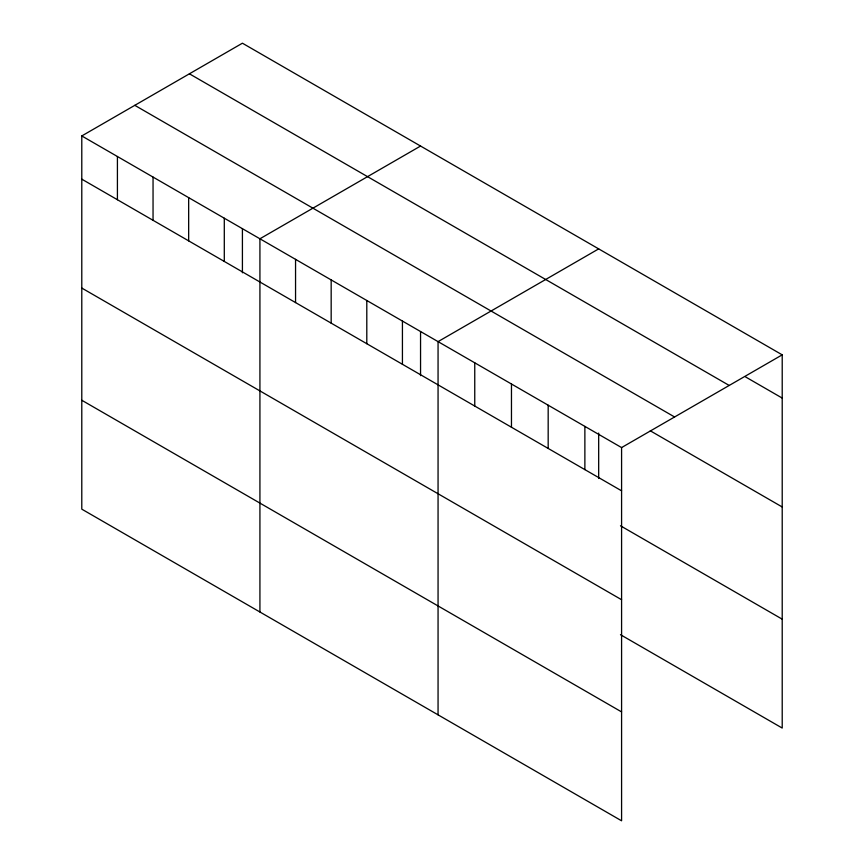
<?xml version="1.0" encoding="UTF-8"?>
<svg xmlns="http://www.w3.org/2000/svg" width="864" height="864" viewBox="0 0 864 864"><rect width="100%" height="100%" fill="white"/><g stroke="black" fill="none" stroke-linecap="round" stroke-linejoin="round"><path stroke-width="1.3" d="M81.788 135.94L621.583 447.584L621.583 820.8L81.788 509.155L81.788 135.94L242.417 43.2L782.212 354.845L782.212 728.06L620.471 634.684M420.552 146.048L259.924 238.777L259.924 611.993M598.676 248.886L438.059 341.626L438.059 714.841M621.583 447.584L782.212 354.845M745.502 376.888L782.212 398.077M189.41 73.807L729.205 385.452M134.795 105.332L674.59 416.977M650.3 430.812L782.212 506.974M81.788 179.161L621.583 490.817M620.471 525.787L782.212 619.164M81.788 288.058L621.583 599.713M81.788 400.259L621.583 711.904M598.676 433.069L598.676 478.483M584.874 426.395L584.874 469.627M548.176 405.205L548.176 448.427M511.466 384.005L511.466 427.237M474.757 362.815L474.757 406.048M420.552 331.56L420.552 375.635M402.43 321.052L402.43 364.284M366.8 300.488L366.8 343.721M331.171 279.914L331.171 323.147M295.553 259.351L295.553 302.584M242.417 228.712L242.417 272.797M224.294 218.214L224.294 261.446M188.665 197.64L188.665 240.872M153.047 177.077L153.047 220.298M117.418 156.503L117.418 199.735"/></g></svg>
